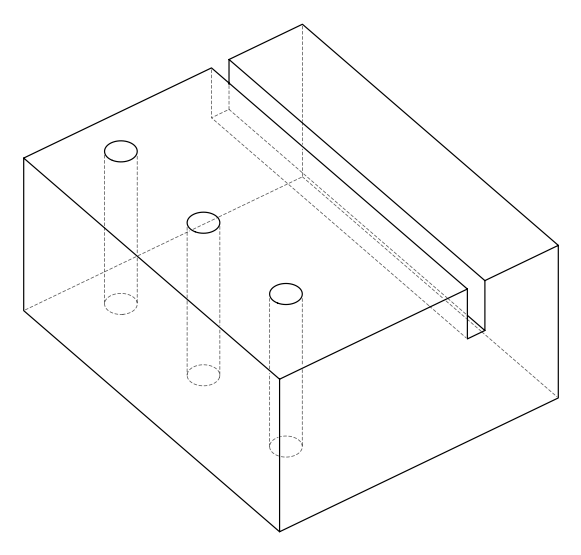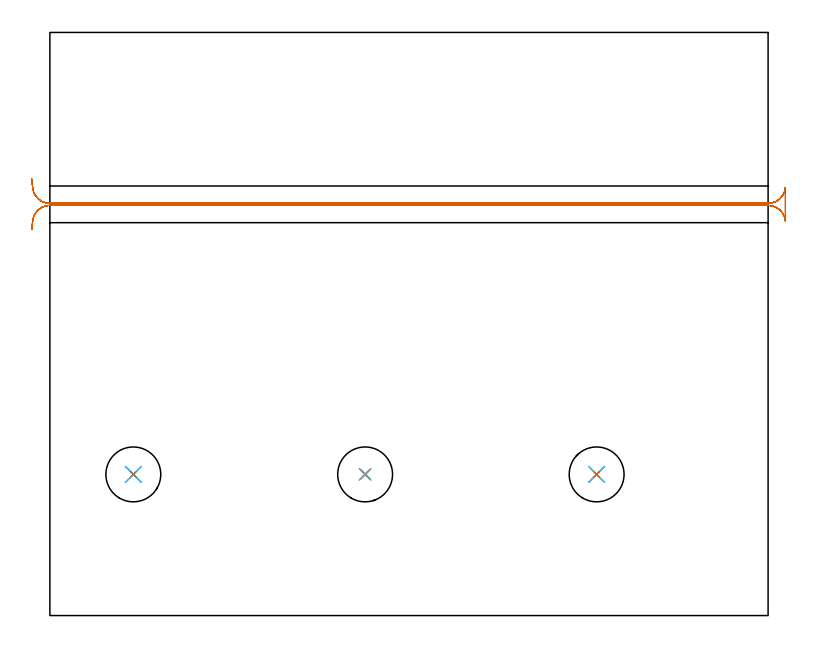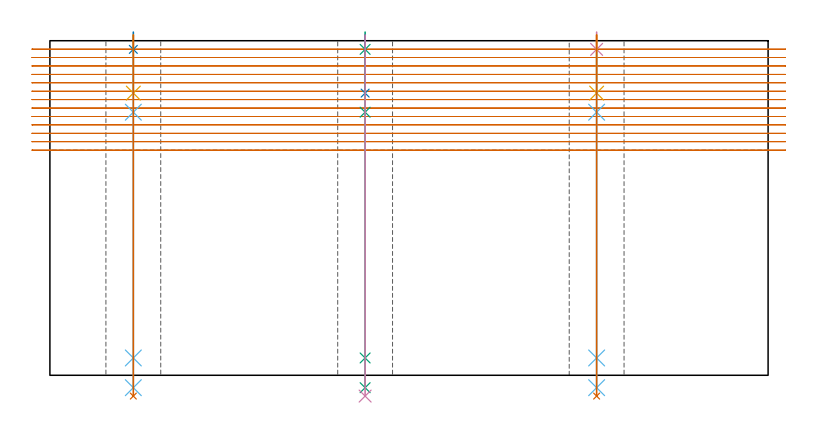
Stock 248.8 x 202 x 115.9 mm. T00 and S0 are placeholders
(PLAN: 13 operations, 10 tool changes, 18.2 min)
(1 MILL_RECTANGULAR_SLOT | SLOT_RECTANGULAR | NXT0201_011 | Follow Part, ap 3, ae 75% | 14.5 min | 119755 mm3)
(2 SPOT_DRILL | STEP1HOLE | NXT0321_9005460120000 | 0.05 min | 183 mm3)
(3 SPOT_DRILL_1 | STEP1HOLE_1 | NXT0321_9005460120000 | 0.05 min | 183 mm3)
(4 SPOT_DRILL_2 | STEP1HOLE_2 | NXT0321_9005460120000 | 0.05 min | 183 mm3)
(5 DRILL_BLIND_HOLE_INTO_CENTER | STEP1HOLE | NXT0301_092 | 0.08 min | 1732 mm3)
(6 GUN_DRILL_THROUGH_HOLE | STEP1HOLE | UGT0307_009 | 0.59 min | 11204 mm3)
(7 DRILL_TO_ENLARGE_THROUGH_HOLE | STEP1HOLE | UGT0301_048 | 0.5 min | 19721 mm3)
(8 DRILL_BLIND_HOLE_INTO_CENTER_1 | STEP1HOLE_1 | NXT0301_092 | 0.08 min | 1731 mm3)
(9 GUN_DRILL_THROUGH_HOLE_1 | STEP1HOLE_1 | UGT0307_009 | 0.59 min | 11206 mm3)
(10 DRILL_TO_ENLARGE_THROUGH_HOLE_1 | STEP1HOLE_1 | UGT0301_048 | 0.5 min | 19719 mm3)
(11 DRILL_BLIND_HOLE_INTO_CENTER_2 | STEP1HOLE_2 | NXT0301_092 | 0.08 min | 1731 mm3)
(12 GUN_DRILL_THROUGH_HOLE_2 | STEP1HOLE_2 | UGT0307_009 | 0.59 min | 11206 mm3)
(13 DRILL_TO_ENLARGE_THROUGH_HOLE_2 | STEP1HOLE_2 | UGT0301_048 | 0.5 min | 19722 mm3)
(TOOL NXT0201_011 | ENDMILL 12mm [2P460-1200-NA 1630] | D12 FL38 Z6)
(TOOL NXT0321_9005460120000 | NC Spot Drill, 142deg, 12mm, Carbide, Uncoated | D12 PA142 FL30 Z2)
(TOOL NXT0301_092 | Carbide Drill 12.1mm [860.1-1210-061A1-MM 2214] | D12.1 PA140 FL77 Z2)
(TOOL UGT0307_009 | Gun Drill 12 mm | D12 PA130 FL24 Z1)
(TOOL UGT0301_048 | Twist Drill 19 mm | D19 PA118 FL135 Z2)
(OP 1 MILL_RECTANGULAR_SLOT)
G17 G21 G94 G90
T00 M6
G54
G17 G0 G90 X-6.27 Y133.714 S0 M3
G43 Z125.9 H1
Z112.985
G94 G1 X-5.97 Y136.699 F250.
G2 X0. Y142.1 R6. F500.
G1 X248.8
G2 X254.77 Y136.699 R6.
G1 X254.8
Y148.201
X254.77
G2 X248.8 Y142.8 R6.
G1 X0.
G2 X-5.97 Y148.201 R6.
G1 X-6.27 Y151.186 F250.
G0 Y133.714 Z110.069
G1 X-5.97 Y136.699
G2 X0. Y142.1 R6. F500.
G1 X248.8
G2 X254.77 Y136.699 R6.
G1 X254.8
Y148.201
X254.77
G2 X248.8 Y142.8 R6.
G1 X0.
G2 X-5.97 Y148.201 R6.
G1 X-6.27 Y151.186 F250.
G0 Y133.714 Z107.154
G1 X-5.97 Y136.699
G2 X0. Y142.1 R6. F500.
G1 X248.8
G2 X254.77 Y136.699 R6.
G1 X254.8
Y148.201
X254.77
G2 X248.8 Y142.8 R6.
G1 X0.
G2 X-5.97 Y148.201 R6.
G1 X-6.27 Y151.186 F250.
G0 Y133.714 Z104.238
G1 X-5.97 Y136.699
G2 X0. Y142.1 R6. F500.
G1 X248.8
G2 X254.77 Y136.699 R6.
G1 X254.8
Y148.201
X254.77
G2 X248.8 Y142.8 R6.
G1 X0.
G2 X-5.97 Y148.201 R6.
G1 X-6.27 Y151.186 F250.
G0 Y133.714 Z101.323
G1 X-5.97 Y136.699
G2 X0. Y142.1 R6. F500.
G1 X248.8
G2 X254.77 Y136.699 R6.
G1 X254.8
Y148.201
X254.77
G2 X248.8 Y142.8 R6.
G1 X0.
G2 X-5.97 Y148.201 R6.
G1 X-6.27 Y151.186 F250.
G0 Y133.714 Z98.408
G1 X-5.97 Y136.699
G2 X0. Y142.1 R6. F500.
G1 X248.8
G2 X254.77 Y136.699 R6.
G1 X254.8
Y148.201
X254.77
G2 X248.8 Y142.8 R6.
G1 X0.
G2 X-5.97 Y148.201 R6.
G1 X-6.27 Y151.186 F250.
G0 Y133.714 Z95.492
G1 X-5.97 Y136.699
G2 X0. Y142.1 R6. F500.
G1 X248.8
G2 X254.77 Y136.699 R6.
G1 X254.8
Y148.201
X254.77
G2 X248.8 Y142.8 R6.
G1 X0.
G2 X-5.97 Y148.201 R6.
G1 X-6.27 Y151.186 F250.
G0 Y133.714 Z92.577
G1 X-5.97 Y136.699
G2 X0. Y142.1 R6. F500.
G1 X248.8
G2 X254.77 Y136.699 R6.
G1 X254.8
Y148.201
X254.77
G2 X248.8 Y142.8 R6.
G1 X0.
G2 X-5.97 Y148.201 R6.
G1 X-6.27 Y151.186 F250.
G0 Y133.714 Z89.662
G1 X-5.97 Y136.699
G2 X0. Y142.1 R6. F500.
G1 X248.8
G2 X254.77 Y136.699 R6.
G1 X254.8
Y148.201
X254.77
G2 X248.8 Y142.8 R6.
G1 X0.
G2 X-5.97 Y148.201 R6.
G1 X-6.27 Y151.186 F250.
G0 Y133.714 Z86.746
G1 X-5.97 Y136.699
G2 X0. Y142.1 R6. F500.
G1 X248.8
G2 X254.77 Y136.699 R6.
G1 X254.8
Y148.201
X254.77
G2 X248.8 Y142.8 R6.
G1 X0.
G2 X-5.97 Y148.201 R6.
G1 X-6.27 Y151.186 F250.
G0 Y133.714 Z83.831
G1 X-5.97 Y136.699
G2 X0. Y142.1 R6. F500.
G1 X248.8
G2 X254.77 Y136.699 R6.
G1 X254.8
Y148.201
X254.77
G2 X248.8 Y142.8 R6.
G1 X0.
G2 X-5.97 Y148.201 R6.
G1 X-6.27 Y151.186 F250.
G0 Y133.714 Z80.915
G1 X-5.97 Y136.699
G2 X0. Y142.1 R6. F500.
G1 X248.8
G2 X254.77 Y136.699 R6.
G1 X254.8
Y148.201
X254.77
G2 X248.8 Y142.8 R6.
G1 X0.
G2 X-5.97 Y148.201 R6.
G1 X-6.27 Y151.186 F250.
G0 Y133.714 Z78.
G1 X-5.97 Y136.699
G2 X0. Y142.1 R6. F500.
G1 X248.8
G2 X254.77 Y136.699 R6.
G1 X254.8
Y148.201
X254.77
G2 X248.8 Y142.8 R6.
G1 X0.
G2 X-5.97 Y148.201 R6.
G1 X-6.27 Y151.186 F250.
G0 Z125.9
M5
M2
(OP 2 SPOT_DRILL)
G17 G21 G94 G90
T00 M6
G54
G17 G0 G90 X28.9 Y48.9 S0 M3
G43 Z125.9 H0
G94 G81 G98 Z112.9 F250. R118.9
G80
M5
M2
(OP 3 SPOT_DRILL_1)
G17 G21 G94 G90
T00 M6
G54
G17 G0 G90 X109.2 Y48.9 S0 M3
G43 Z125.9 H0
G94 G81 G98 Z112.9 F250. R118.9
G80
M5
M2
(OP 4 SPOT_DRILL_2)
G17 G21 G94 G90
T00 M6
G54
G17 G0 G90 X189.4 Y48.9 S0 M3
G43 Z125.9 H0
G94 G81 G98 Z112.9 F250. R118.9
G80
M5
M2
(OP 5 DRILL_BLIND_HOLE_INTO_CENTER)
G17 G21 G94 G90
T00 M6
G54
G17 G0 G90 X28.9 Y48.9 S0 M3
G43 Z125.9 H1
G94 G81 G98 Z97.75 F250. R117.9
G80
M5
M2
(OP 6 GUN_DRILL_THROUGH_HOLE)
G17 G21 G94 G90
T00 M6
G54
G17 G0 G90 X28.9 Y48.9 M8
G43 Z125.9 H0
Z112.046
S716 M3
G94 G1 Z91.136 F125. M26
G4 X.084
Z6. F250.
G4 X.084
Z-4.298 F125.
G4 X.084
M5
M9
G0 Z112.046
Z125.9
M2
(OP 7 DRILL_TO_ENLARGE_THROUGH_HOLE)
G17 G21 G94 G90
T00 M6
G54
G17 G0 G90 X28.9 Y48.9 S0 M3
G43 Z125.9 H0
G94 G73 G98 Z-7.208 F250. Q17.587 R117.9
G80
M5
M2
(OP 8 DRILL_BLIND_HOLE_INTO_CENTER_1)
G17 G21 G94 G90
T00 M6
G54
G17 G0 G90 X109.2 Y48.9 S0 M3
G43 Z125.9 H1
G94 G81 G98 Z97.75 F250. R117.9
G80
M5
M2
(OP 9 GUN_DRILL_THROUGH_HOLE_1)
G17 G21 G94 G90
T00 M6
G54
G17 G0 G90 X109.2 Y48.9 M8
G43 Z125.9 H0
Z112.046
S716 M3
G94 G1 Z91.136 F125. M26
G4 X.084
Z6. F250.
G4 X.084
Z-4.298 F125.
G4 X.084
M5
M9
G0 Z112.046
Z125.9
M2
(OP 10 DRILL_TO_ENLARGE_THROUGH_HOLE_1)
G17 G21 G94 G90
T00 M6
G54
G17 G0 G90 X109.2 Y48.9 S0 M3
G43 Z125.9 H0
G94 G73 G98 Z-7.208 F250. Q17.587 R117.9
G80
M5
M2
(OP 11 DRILL_BLIND_HOLE_INTO_CENTER_2)
G17 G21 G94 G90
T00 M6
G54
G17 G0 G90 X189.4 Y48.9 S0 M3
G43 Z125.9 H1
G94 G81 G98 Z97.75 F250. R117.9
G80
M5
M2
(OP 12 GUN_DRILL_THROUGH_HOLE_2)
G17 G21 G94 G90
T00 M6
G54
G17 G0 G90 X189.4 Y48.9 M8
G43 Z125.9 H0
Z112.046
S716 M3
G94 G1 Z91.136 F125. M26
G4 X.084
Z6. F250.
G4 X.084
Z-4.298 F125.
G4 X.084
M5
M9
G0 Z112.046
Z125.9
M2
(OP 13 DRILL_TO_ENLARGE_THROUGH_HOLE_2)
G17 G21 G94 G90
T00 M6
G54
G17 G0 G90 X189.4 Y48.9 S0 M3
G43 Z125.9 H0
G94 G73 G98 Z-7.208 F250. Q17.587 R117.9
G80
M5
M2
